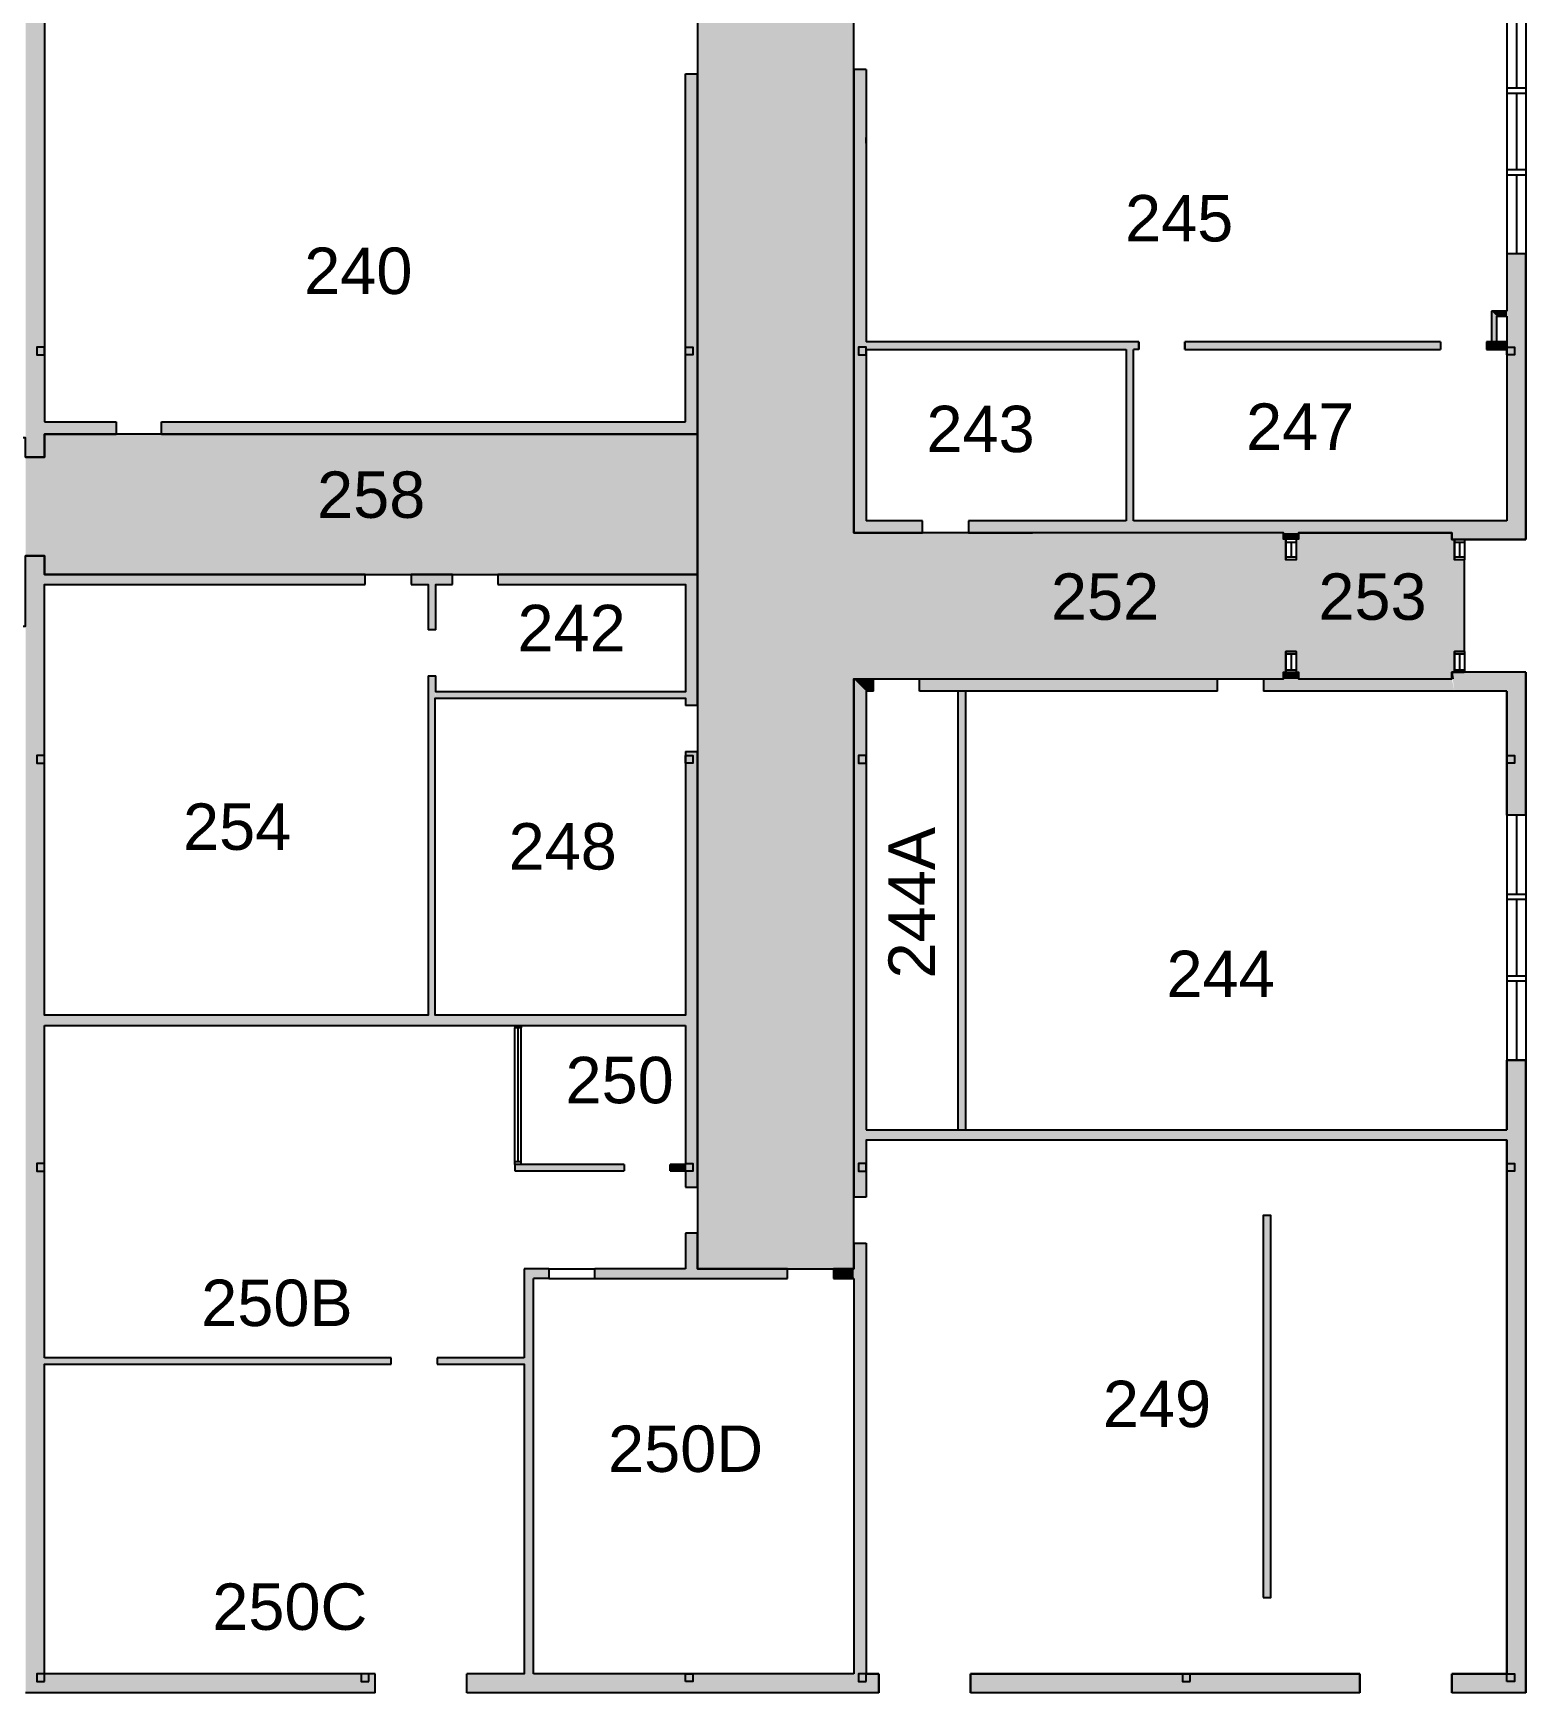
# Model space of a CAD drawing. Extents: x 17496 to 132343, y 22085 to 108769.
# Drawn here: x 97396 to 126646, y 28943 to 61466 of the extents above; entities that cross this region are included whole.
import ezdxf

# ---------------------------------------------------------------- set-up
doc = ezdxf.new("R2010")
doc.units = 0
doc.header["$LTSCALE"] = 500
for name, color, linetype in [('CORRIDOR_HATCH', 253, 'CONTINUOUS'), ('ROOM_NUMBERS', 7, 'CONTINUOUS'), ('SC1', 7, 'CONTINUOUS'), ('SOLID', 7, 'CONTINUOUS'), ('WALLS', 7, 'CONTINUOUS'), ('WINDOWS', 7, 'CONTINUOUS')]:
    doc.layers.add(name, color=color, linetype=linetype)
doc.styles.add('STANDARD_2', font='arial.ttf')

# ---------------------------------------------------------------- blocks, each defined once
blk = doc.blocks.new('*U63')
at = {"layer": 'WALLS'}
for points in [[(115516, 39973), (115516, 48573), (115666, 39973)], [(115666, 39973), (115516, 48573), (115666, 48573)]]:
    blk.add_solid(points, dxfattribs=at)
blk = doc.blocks.new('*U92')
at = {"layer": 'CORRIDOR_HATCH'}
for points in [[(111041, 37253), (111041, 106543), (112841, 37253)], [(112841, 37253), (111041, 106543), (112841, 106541)], [(110416, 37253), (110416, 102493), (110537, 37253)], [(110537, 37253), (110416, 102493), (110537, 102493)], [(110546, 37253), (110537, 102493), (110546, 102536)], [(110537, 37253), (110537, 102493), (110546, 37253)], [(110547, 37253), (110546, 102536), (110547, 102543)], [(110546, 37253), (110546, 102536), (110547, 37253)], [(110547, 37253), (110547, 102543), (111041, 37253)], [(111041, 37253), (110547, 102543), (111041, 102543)], [(112841, 37253), (112841, 102543), (113346, 37253)], [(113346, 37253), (112841, 102543), (113346, 102543)], [(113346, 37253), (113346, 102493), (113476, 37253)], [(113476, 37253), (113346, 102493), (113476, 102493)], [(97616, 50861), (97616, 53611), (110416, 50861)], [(110416, 50861), (97616, 53611), (110416, 53611)], [(110416, 50861), (110416, 53611), (110416, 50861)], [(110416, 50861), (110416, 53611), (110416, 53611)], [(97246, 51221), (97246, 53161), (97396, 51221)], [(97396, 51221), (97246, 53161), (97396, 53161)], [(97396, 51221), (97396, 53161), (97616, 51221)], [(97616, 51221), (97396, 53161), (97616, 53161)], [(113476, 48813), (113476, 51673), (121896, 48813)], [(121896, 48813), (113476, 51673), (121896, 51673)], [(121896, 48943), (121896, 51551), (121946, 48943)], [(121946, 48943), (121896, 51551), (121946, 51541)], [(122194, 48943), (122146, 51543), (122194, 51551)], [(122146, 48943), (122146, 51543), (122194, 48943)], [(122194, 48813), (122194, 51673), (125196, 48813)], [(125196, 48813), (122194, 51673), (125196, 51673)], [(125196, 48943), (125196, 51543), (125246, 48943)], [(125246, 48943), (125196, 51543), (125246, 51541)], [(121946, 49347), (121946, 51147), (122144, 49347)], [(122144, 49347), (121946, 51147), (122144, 51147)], [(122144, 48943), (122144, 51147), (122146, 48943)], [(122146, 48943), (122144, 51147), (122146, 51147)], [(125246, 49347), (125246, 51147), (125444, 49347)], [(125444, 49347), (125246, 51147), (125444, 51147)], [(125444, 49347), (125444, 51147), (125446, 51147)]]:
    blk.add_solid(points, dxfattribs=at)

msp = doc.modelspace()

# ---------------------------------------------------------------- linework, layer by layer
at = {"layer": 'CORRIDOR_HATCH'}
msp.add_lwpolyline([(110416, 63001), (110416, 53611), (110416, 50861), (110416, 37253), (113476, 37253), (113476, 48813), (121896, 48813), (121896, 48943), (121946, 48943), (121946, 49347), (122144, 49347), (122144, 48943), (122194, 48943), (122194, 48813), (125196, 48813), (125196, 48943), (125246, 48943), (125246, 49347), (125444, 49347), (125446, 51147), (125246, 51147), (125246, 51541), (125196, 51543), (125196, 51673), (122194, 51673), (122194, 51551), (122146, 51543), (122146, 51147), (121946, 51147), (121946, 51541), (121896, 51551), (121896, 51673), (113476, 51673), (113476, 102493)], dxfattribs=at)
msp.add_lwpolyline([(63841, 63664), (63841, 61264), (87806, 61264), (87806, 53590), (87210, 53590), (87210, 52340), (87806, 52340), (87806, 49848), (91301, 49848), (93131, 49848), (97246, 49848), (97246, 51221), (97616, 51221), (97616, 50861), (110416, 50861), (110416, 53611), (97616, 53611), (97616, 53161), (97246, 53161), (97246, 53538), (90206, 53538), (90206, 63664)], close=True, dxfattribs=at)
at = {"layer": 'SC1', "flags": 128}
for points in [[(97616, 55163), (97616, 55313), (97466, 55313), (97466, 55163)], [(110176, 55163), (110176, 55313), (110325, 55313), (110325, 55163)], [(113716, 55163), (113716, 55313), (113566, 55313), (113566, 55163)], [(126276, 55163), (126276, 55313), (126425, 55313), (126425, 55163)], [(97616, 47163), (97616, 47313), (97466, 47313), (97466, 47163)], [(110176, 47163), (110176, 47313), (110325, 47313), (110325, 47163)], [(113716, 47163), (113716, 47313), (113566, 47313), (113566, 47163)], [(126276, 47163), (126276, 47313), (126425, 47313), (126425, 47163)], [(97616, 39163), (97616, 39313), (97466, 39313), (97466, 39163)], [(110176, 39163), (110176, 39313), (110325, 39313), (110325, 39163)], [(113716, 39163), (113716, 39313), (113566, 39313), (113566, 39163)], [(126276, 39163), (126276, 39313), (126425, 39313), (126425, 39163)], [(97616, 29163), (97616, 29313), (97466, 29313), (97466, 29163)], [(103971, 29163), (103971, 29313), (103821, 29313), (103821, 29163)], [(110176, 29163), (110176, 29313), (110325, 29313), (110325, 29163)], [(113716, 29163), (113716, 29313), (113566, 29313), (113566, 29163)], [(120071, 29163), (120071, 29313), (119921, 29313), (119921, 29163)], [(126276, 29163), (126276, 29313), (126425, 29313), (126425, 29163)]]:
    msp.add_lwpolyline(points, close=True, dxfattribs=at)
at = {"layer": 'SOLID'}
for p, q in [((113716, 59310), (113716, 59425)), ((119061, 55268), (119061, 55418)), ((119961, 55268), (119961, 55418)), ((119961, 55268), (119961, 55418)), ((124976, 55418), (124976, 55268)), ((124976, 55418), (124976, 55268)), ((125876, 55418), (125876, 55268)), ((126276, 55418), (126276, 55268))]:
    msp.add_line(p, q, dxfattribs=at)
for points in [[(97246, 53161), (97616, 53161), (97246, 67862), (97616, 67862)], [(110176, 53851), (110416, 53611), (110176, 60669), (110416, 60669)], [(113716, 51913), (113476, 51673), (113716, 60753), (113476, 60753)], [(126646, 51543), (126276, 51913), (126646, 57143), (126276, 57143)], [(125976, 56018), (126076, 55918), (126276, 56018), (126276, 55918)], [(125976, 56018), (126076, 55918), (125976, 55418), (126076, 55418)], [(113716, 55418), (113716, 55268), (119061, 55418), (119061, 55268)], [(118811, 51913), (118961, 51913), (118811, 55418), (118961, 55268)], [(119961, 55418), (119961, 55268), (124976, 55418), (124976, 55268)], [(125876, 55418), (125876, 55268), (126276, 55418), (126276, 55268)], [(97616, 53851), (97616, 53611), (99019, 53851), (99019, 53611)], [(110176, 53851), (110416, 53611), (99911, 53851), (99911, 53611)], [(114823, 51913), (114823, 51673), (113716, 51913), (113476, 51673)], [(115723, 51913), (115723, 51673), (116981, 51913), (116981, 51673)], [(116981, 51913), (116981, 51673), (125246, 51913), (125196, 51673)], [(125196, 51543), (125196, 51913), (126646, 51543), (126276, 51913)], [(122194, 51673), (121896, 51673), (122194, 51551), (121896, 51551)], [(97246, 46343), (97616, 46343), (97246, 51221), (97616, 51221)], [(103904, 50861), (103904, 50661), (97616, 50861), (97616, 50661)], [(105614, 50861), (105614, 50661), (104805, 50861), (104805, 50661)], [(110416, 50861), (110176, 50661), (106504, 50861), (106506, 50668)], [(110176, 48288), (110416, 48288), (110176, 50661), (110416, 50861)], [(105134, 49775), (105285, 49775), (105134, 50661), (105285, 50661)], [(105276, 48437), (105276, 42223), (105134, 48873), (105134, 42223)], [(105134, 48873), (105285, 48873), (105276, 48437)], [(113476, 38653), (113716, 38653), (113476, 48813), (113716, 48573)], [(113476, 48813), (113866, 48813), (113716, 48573), (113866, 48573)], [(114766, 48813), (114766, 48573), (120606, 48813), (120606, 48573)], [(121506, 48813), (121506, 48573), (125196, 48813), (125246, 48573)], [(121896, 48943), (122194, 48943), (121896, 48813), (122194, 48813)], [(126646, 48943), (126276, 48573), (125196, 48943), (125246, 48573)], [(126276, 48573), (126646, 48943), (126276, 46143), (126646, 46143)], [(105285, 48561), (105276, 48437), (110176, 48561), (110176, 48437)], [(110176, 38853), (110416, 38853), (110176, 47388), (110416, 47388)], [(97246, 43543), (97246, 46343), (97615, 43543), (97616, 46343)], [(97246, 28943), (97616, 29313), (97246, 43543), (97616, 43543)], [(110176, 42223), (110176, 42023), (97616, 42223), (97616, 42023)], [(126276, 29313), (126646, 28943), (126276, 41343), (126646, 41343)], [(126276, 39973), (126276, 39773), (113716, 39973), (113716, 39773)], [(106834, 39295), (106834, 39171), (108976, 39295), (108976, 39171)], [(109876, 39295), (109876, 39171), (110176, 39295), (110176, 39171)], [(121501, 38298), (121651, 38298), (121501, 30813), (121651, 30813)], [(110176, 37953), (110416, 37953), (110176, 37253), (110416, 37253)], [(113476, 29313), (113716, 29313), (113476, 37753), (113716, 37753)], [(107499, 37253), (107499, 37063), (107014, 37253), (107199, 37063)], [(107014, 37253), (107199, 37063), (107014, 29313), (107199, 29313)], [(112176, 37253), (112176, 37063), (108399, 37253), (108399, 37063)], [(113476, 37253), (113476, 37063), (113076, 37253), (113076, 37063)], [(104414, 35505), (104414, 35381), (97616, 35505), (97616, 35381)], [(107014, 35505), (107014, 35381), (105314, 35505), (105314, 35381)], [(97616, 29313), (97246, 28943), (104096, 29313), (104096, 28943)], [(105896, 29313), (105896, 28943), (113966, 29313), (113966, 28943)], [(115766, 29313), (115766, 28943), (123396, 29313), (123396, 28943)], [(125196, 29313), (125196, 28943), (126276, 29313), (126646, 28943)]]:
    msp.add_solid(points, dxfattribs=at)
at = {"layer": 'WALLS'}
for p, q in [((97616, 65871), (97616, 53851)), ((110176, 53851), (110176, 60669)), ((110176, 60669), (110416, 60669)), ((110416, 53611), (110416, 60669)), ((113716, 60753), (113476, 60753)), ((113476, 60753), (113476, 51673)), ((113716, 60753), (113716, 55418)), ((126646, 57143), (126276, 57143)), ((126276, 57143), (126276, 56018)), ((126276, 57143), (126276, 56018)), ((126646, 57143), (126276, 57143)), ((126646, 57143), (126646, 51543)), ((126646, 51543), (126646, 57143)), ((126276, 56018), (125976, 56018)), ((125976, 56018), (125976, 55418)), ((126076, 55418), (126076, 55918)), ((126076, 55918), (126276, 55918)), ((126276, 55918), (126276, 55418)), ((118811, 55418), (113716, 55418)), ((119061, 55418), (118811, 55418)), ((119061, 55418), (119061, 55268)), ((124976, 55418), (119961, 55418)), ((119961, 55418), (119961, 55268)), ((124976, 55418), (124976, 55268)), ((126276, 55418), (125876, 55418)), ((125876, 55418), (125876, 55268)), ((113716, 55268), (118811, 55268)), ((113716, 55268), (113716, 51913)), ((118811, 55268), (118811, 51913)), ((118961, 51913), (118961, 55268)), ((119061, 55268), (118961, 55268)), ((119961, 55268), (124976, 55268)), ((125876, 55268), (126276, 55268)), ((125876, 55268), (126276, 55268)), ((126276, 55268), (126276, 51913)), ((126276, 55268), (126276, 51913)), ((97616, 53851), (99019, 53851)), ((99019, 53851), (99019, 53611)), ((99911, 53611), (99911, 53851)), ((99911, 53851), (110176, 53851)), ((97616, 53611), (99019, 53611)), ((97616, 53161), (97616, 53611)), ((99911, 53611), (110416, 53611)), ((97246, 53161), (97616, 53161)), ((114823, 51913), (113716, 51913)), ((114823, 51673), (114823, 51913)), ((115723, 51913), (115723, 51673)), ((118811, 51913), (115723, 51913)), ((126276, 51913), (118961, 51913)), ((126276, 51913), (125246, 51913)), ((113476, 51673), (114823, 51673)), ((115723, 51673), (116981, 51673)), ((121896, 51673), (116981, 51673)), ((121896, 51551), (121896, 51673)), ((122194, 51551), (121896, 51551)), ((122194, 51673), (125196, 51673)), ((122194, 51673), (122194, 51551)), ((125196, 51673), (125196, 51543)), ((125196, 51673), (125196, 51543)), ((126646, 51543), (125196, 51543)), ((125196, 51543), (126646, 51543)), ((97616, 51221), (97246, 51221)), ((97616, 50861), (97616, 51221)), ((97616, 50861), (97616, 51221)), ((103904, 50861), (97616, 50861)), ((103904, 50661), (103904, 50861)), ((104805, 50861), (104805, 50661)), ((105614, 50861), (104805, 50861)), ((105614, 50661), (105614, 50861)), ((110416, 50861), (106504, 50861)), ((106504, 50861), (106504, 50661)), ((110416, 48288), (110416, 50861)), ((97616, 46343), (97616, 49848)), ((105285, 49775), (105134, 49775)), ((105134, 48873), (105285, 48873)), ((113476, 48813), (113476, 38653)), ((113476, 48813), (113866, 48813)), ((113866, 48573), (113866, 48813)), ((114766, 48573), (114766, 48813)), ((114766, 48813), (120606, 48813)), ((120606, 48573), (120606, 48813)), ((121506, 48813), (121506, 48573)), ((121506, 48813), (121896, 48813)), ((121896, 48813), (121896, 48943)), ((121896, 48943), (122194, 48943)), ((122194, 48943), (122194, 48813)), ((122194, 48813), (125196, 48813)), ((126646, 48943), (125196, 48943)), ((125196, 48943), (125196, 48813)), ((126646, 48943), (125196, 48943)), ((125196, 48943), (125213, 48814)), ((126646, 48943), (126646, 46143)), ((126646, 46143), (126646, 48943)), ((113866, 48573), (113716, 48573)), ((113716, 48573), (113716, 39973)), ((115516, 48573), (115516, 39973)), ((115666, 48573), (115666, 39973)), ((126276, 48573), (121506, 48573)), ((126276, 48573), (125246, 48573)), ((126276, 48573), (126276, 46143)), ((126276, 46143), (126276, 48573)), ((110416, 48288), (110176, 48288)), ((110176, 47388), (110416, 47388)), ((110416, 38853), (110416, 47388)), ((126646, 46143), (126276, 46143)), ((126646, 46143), (126276, 46143)), ((97616, 35505), (97616, 42023)), ((97616, 35505), (97616, 42023)), ((97616, 42023), (110176, 42023)), ((110176, 42023), (110176, 39295)), ((126646, 41343), (126276, 41343)), ((126276, 41343), (126276, 39973)), ((126276, 41343), (126646, 41343)), ((126276, 39973), (126276, 41343)), ((126646, 41343), (126646, 28943)), ((126646, 28943), (126646, 41343)), ((113716, 39973), (126276, 39973)), ((126276, 39773), (126276, 29313)), ((106834, 39295), (106834, 39171)), ((108976, 39295), (106834, 39295)), ((106834, 39171), (108976, 39171)), ((108976, 39295), (108976, 39171)), ((110176, 39295), (109876, 39295)), ((109876, 39171), (109876, 39295)), ((109876, 39171), (110176, 39171)), ((110176, 39171), (110176, 38853)), ((110176, 38853), (110416, 38853)), ((113716, 38653), (113476, 38653)), ((110416, 37953), (110176, 37953)), ((110176, 37953), (110176, 37253)), ((110416, 37253), (110416, 37953)), ((113476, 37753), (113716, 37753)), ((113476, 37753), (113476, 37253)), ((107014, 37253), (107014, 35505)), ((107499, 37253), (107014, 37253)), ((107499, 37253), (107499, 37063)), ((107499, 37253), (108399, 37253)), ((110176, 37253), (108399, 37253)), ((108399, 37063), (108399, 37253)), ((112176, 37253), (110416, 37253)), ((112176, 37063), (112176, 37253)), ((113476, 37253), (113076, 37253)), ((113076, 37253), (113076, 37063)), ((107199, 29313), (107199, 37063)), ((107499, 37063), (107199, 37063)), ((107499, 37063), (108399, 37063)), ((113476, 37063), (113076, 37063)), ((113076, 37063), (113476, 37063)), ((113476, 37063), (113476, 29313)), ((104414, 35505), (97616, 35505)), ((104414, 35381), (104414, 35505)), ((107014, 35505), (105314, 35505)), ((105314, 35505), (105314, 35381)), ((97616, 29313), (97616, 35381)), ((104096, 29313), (97616, 29313)), ((104096, 28943), (104096, 29313)), ((105896, 28943), (105896, 29313)), ((107014, 29313), (105896, 29313)), ((113476, 29313), (107199, 29313)), ((113966, 29313), (113716, 29313)), ((113966, 29313), (113966, 28943)), ((113966, 28943), (113966, 29313)), ((123396, 29313), (115766, 29313)), ((115766, 29313), (115766, 28943)), ((115766, 28943), (115766, 29313)), ((115766, 29313), (115766, 28943)), ((123396, 29313), (123396, 28943)), ((123396, 28943), (123396, 29313)), ((126276, 29313), (125196, 29313)), ((125196, 29313), (125196, 28943)), ((125196, 28943), (125196, 29313)), ((104096, 28943), (97246, 28943)), ((104096, 28943), (97404, 28943)), ((113966, 28943), (105896, 28943)), ((113966, 28943), (105896, 28943)), ((123396, 28943), (115766, 28943)), ((123396, 28943), (115766, 28943)), ((126646, 28943), (125196, 28943)), ((126646, 28943), (125196, 28943))]:
    msp.add_line(p, q, dxfattribs=at)
for points in [[(97616, 43543), (97616, 50661), (103904, 50661)], [(104805, 50661), (105134, 50661), (105134, 49775)], [(106504, 50661), (110176, 50661), (110176, 48561), (105285, 48561), (105285, 48873)], [(105285, 49775), (105285, 50661), (105614, 50661)], [(105134, 48873), (105134, 42223), (97616, 42223), (97616, 43543)], [(120606, 48573), (114766, 48573)], [(110176, 47388), (110176, 42223), (105276, 42223), (105276, 48437), (110176, 48437), (110176, 48288)], [(125196, 29313), (126276, 29313), (126276, 39773), (113716, 39773), (113716, 38653)], [(113716, 37753), (113716, 29313), (113966, 29313)], [(108399, 37063), (112176, 37063)], [(104096, 29313), (97616, 29313), (97616, 35381), (104414, 35381)], [(105314, 35381), (107014, 35381), (107014, 29313), (105896, 29313)], [(115766, 29313), (123396, 29313)]]:
    msp.add_lwpolyline(points, dxfattribs=at)
msp.add_lwpolyline([(121501, 30813), (121651, 30813), (121651, 38298), (121501, 38298)], close=True, dxfattribs=at)
at = {"layer": 'WINDOWS'}
for p, q in [((126276, 61943), (126276, 57143)), ((126461, 61943), (126461, 60393)), ((126646, 61943), (126646, 57143)), ((126276, 60393), (126646, 60393)), ((126276, 60293), (126646, 60293)), ((126461, 60293), (126461, 58793)), ((126276, 58793), (126646, 58793)), ((126276, 58693), (126646, 58693)), ((126461, 58693), (126461, 57143)), ((121946, 51541), (121946, 51147)), ((121946, 51493), (122146, 51493)), ((122046, 51493), (122046, 51197)), ((122146, 51543), (122146, 51147)), ((125246, 51543), (125438, 51543)), ((125246, 51541), (125246, 51147)), ((125246, 51493), (125446, 51493)), ((125346, 51493), (125346, 51197)), ((125446, 51543), (125446, 51147)), ((122146, 51197), (121946, 51197)), ((122146, 51147), (121946, 51147)), ((125446, 51197), (125246, 51197)), ((125446, 51147), (125246, 51147)), ((121946, 49347), (121946, 48943)), ((122144, 49347), (121946, 49347)), ((122144, 49297), (121946, 49297)), ((122046, 49297), (122046, 48993)), ((122144, 49347), (122144, 48943)), ((125246, 49347), (125246, 48943)), ((125444, 49347), (125246, 49347)), ((125444, 49297), (125246, 49297)), ((125346, 49297), (125346, 48993)), ((125444, 49347), (125444, 48943)), ((121946, 48993), (122144, 48993)), ((125246, 48993), (125444, 48993)), ((125246, 48943), (125436, 48943)), ((126276, 46143), (126276, 41343)), ((126461, 46143), (126461, 44593)), ((126646, 46143), (126646, 41343)), ((126276, 44593), (126646, 44593)), ((126276, 44493), (126646, 44493)), ((126461, 44493), (126461, 42993)), ((126276, 42993), (126646, 42993)), ((126276, 42893), (126646, 42893)), ((126461, 42893), (126461, 41343)), ((106834, 42023), (106834, 41973)), ((106834, 39295), (106834, 41973)), ((106958, 41973), (106834, 41973)), ((106896, 41973), (106896, 39345)), ((106958, 42023), (106958, 41973)), ((106958, 39295), (106958, 41973)), ((106958, 39345), (106834, 39345)), ((97404, 28943), (97246, 28943))]:
    msp.add_line(p, q, dxfattribs=at)

# ---------------------------------------------------------------- block references
at = {"layer": 'CORRIDOR_HATCH'}
msp.add_blockref('*U92', (0, 0), dxfattribs=at)
at = {"layer": 'WALLS'}
msp.add_blockref('*U63', (0, 0), dxfattribs=at)

# ---------------------------------------------------------------- texts
at = {"layer": 'ROOM_NUMBERS', "style": 'STANDARD_2'}
for s, p in [('245', (118792, 57385)), ('240', (102707, 56355)), ('243', (114901, 53256)), ('247', (121164, 53301)), ('258', (102959, 51968)), ('252', (117340, 49970)), ('253', (122581, 49970)), ('242', (106887, 49354)), ('254', (100332, 45462)), ('248', (106712, 45076)), ('244', (119605, 42576)), ('250', (107827, 40496)), ('250B', (100688, 36130)), ('249', (118358, 34149)), ('250D', (108661, 33271)), ('250C', (100905, 30176))]:
    msp.add_text(s, height=910, dxfattribs=at).set_placement(p)
msp.add_text('244A', height=910, rotation=90, dxfattribs=at).set_placement((115066, 42942))

doc.saveas('drawing.dxf')
